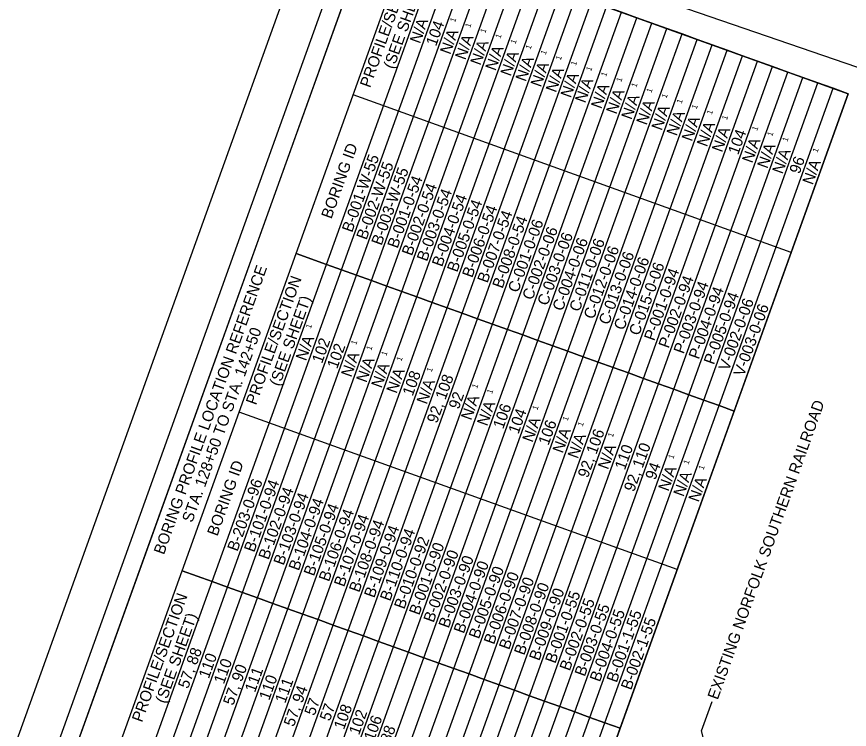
# Model space of a CAD drawing. Extents: x 2191181 to 2192791, y 663049 to 665043.
# Drawn here: x 2191514 to 2192032, y 664377 to 664821 of the extents above; entities that cross this region are included whole.
import ezdxf

# ---------------------------------------------------------------- set-up
doc = ezdxf.new("R2010")
doc.units = 0
for name, color, linetype in [('GT_Project_Text', 7, 'Continuous'), ('PF_P_Text', 7, 'Continuous'), ('SH_Border', 7, 'Continuous'), ('SH_Cut_Line', 7, 'Continuous')]:
    doc.layers.add(name, color=color, linetype=linetype)

msp = doc.modelspace()

# ---------------------------------------------------------------- linework, layer by layer
at = {"layer": 'GT_Project_Text'}
for p, q in [((2191664.14, 664681.47), (2191735.19, 664879.09)), ((2192681.37, 664567.45), (2191782.41, 664876.64)), ((2191687.66, 664673.01), (2191758.71, 664870.63)), ((2191996.09, 664673.7), (2191723.19, 664771.82)), ((2191593.09, 664483.85), (2191664.14, 664681.47)), ((2191616.61, 664475.4), (2191687.66, 664673.01)), ((2191925.04, 664476.09), (2191652.14, 664574.2)), ((2191522.04, 664286.24), (2191593.09, 664483.85)), ((2191545.57, 664277.78), (2191616.61, 664475.4))]:
    msp.add_line(p, q, dxfattribs=at)
msp.add_lwpolyline([(2191522.04, 664286.24), (2191735.19, 664879.09), (2192031.61, 664772.51), (2191818.46, 664179.66)], close=True, dxfattribs=at)
for points in [[(2191687.66, 664673.01), (2191706.48, 664666.24), (2191777.53, 664863.86), (2191758.71, 664870.63)], [(2191706.48, 664666.24), (2191715.9, 664662.86), (2191786.94, 664860.48), (2191777.53, 664863.86)], [(2191715.9, 664662.86), (2191725.31, 664659.48), (2191796.36, 664857.09), (2191786.94, 664860.48)], [(2191725.31, 664659.48), (2191734.72, 664656.09), (2191805.77, 664853.71), (2191796.36, 664857.09)], [(2191734.72, 664656.09), (2191744.13, 664652.71), (2191815.18, 664850.33), (2191805.77, 664853.71)], [(2191744.13, 664652.71), (2191753.54, 664649.33), (2191824.59, 664846.94), (2191815.18, 664850.33)], [(2191753.54, 664649.33), (2191762.95, 664645.94), (2191834, 664843.56), (2191824.59, 664846.94)], [(2191762.95, 664645.94), (2191772.36, 664642.56), (2191843.41, 664840.18), (2191834, 664843.56)], [(2191772.36, 664642.56), (2191781.77, 664639.18), (2191852.82, 664836.79), (2191843.41, 664840.18)], [(2191781.77, 664639.18), (2191791.18, 664635.79), (2191862.23, 664833.41), (2191852.82, 664836.79)], [(2191791.18, 664635.79), (2191800.59, 664632.41), (2191871.64, 664830.03), (2191862.23, 664833.41)], [(2191800.59, 664632.41), (2191810, 664629.03), (2191881.05, 664826.64), (2191871.64, 664830.03)], [(2191810, 664629.03), (2191819.41, 664625.64), (2191890.46, 664823.26), (2191881.05, 664826.64)], [(2191819.41, 664625.64), (2191828.82, 664622.26), (2191899.87, 664819.88), (2191890.46, 664823.26)], [(2191828.82, 664622.26), (2191838.23, 664618.88), (2191909.28, 664816.49), (2191899.87, 664819.88)], [(2191838.23, 664618.88), (2191847.64, 664615.49), (2191918.69, 664813.11), (2191909.28, 664816.49)], [(2191847.64, 664615.49), (2191857.05, 664612.11), (2191928.1, 664809.73), (2191918.69, 664813.11)], [(2191857.05, 664612.11), (2191866.46, 664608.73), (2191937.51, 664806.34), (2191928.1, 664809.73)], [(2191866.46, 664608.73), (2191875.87, 664605.34), (2191946.92, 664802.96), (2191937.51, 664806.34)], [(2191875.87, 664605.34), (2191885.28, 664601.96), (2191956.33, 664799.58), (2191946.92, 664802.96)], [(2191885.28, 664601.96), (2191894.69, 664598.58), (2191965.74, 664796.19), (2191956.33, 664799.58)], [(2191894.69, 664598.58), (2191904.1, 664595.19), (2191975.15, 664792.81), (2191965.74, 664796.19)], [(2191904.1, 664595.19), (2191913.51, 664591.81), (2191984.56, 664789.43), (2191975.15, 664792.81)], [(2191913.51, 664591.81), (2191922.92, 664588.43), (2191993.97, 664786.04), (2191984.56, 664789.43)], [(2191922.92, 664588.43), (2191932.33, 664585.04), (2192003.38, 664782.66), (2191993.97, 664786.04)], [(2191932.33, 664585.04), (2191941.74, 664581.66), (2192012.79, 664779.28), (2192003.38, 664782.66)], [(2191941.74, 664581.66), (2191951.15, 664578.28), (2192022.2, 664775.89), (2192012.79, 664779.28)], [(2191951.15, 664578.28), (2191960.56, 664574.9), (2192031.61, 664772.51), (2192022.2, 664775.89)], [(2191616.61, 664475.4), (2191635.44, 664468.63), (2191706.48, 664666.24), (2191687.66, 664673.01)], [(2191635.44, 664468.63), (2191644.85, 664465.25), (2191715.9, 664662.86), (2191706.48, 664666.24)], [(2191644.85, 664465.25), (2191654.26, 664461.86), (2191725.31, 664659.48), (2191715.9, 664662.86)], [(2191654.26, 664461.86), (2191663.67, 664458.48), (2191734.72, 664656.09), (2191725.31, 664659.48)], [(2191663.67, 664458.48), (2191673.08, 664455.1), (2191744.13, 664652.71), (2191734.72, 664656.09)], [(2191673.08, 664455.1), (2191682.49, 664451.71), (2191753.54, 664649.33), (2191744.13, 664652.71)], [(2191682.49, 664451.71), (2191691.9, 664448.33), (2191762.95, 664645.94), (2191753.54, 664649.33)], [(2191691.9, 664448.33), (2191701.31, 664444.95), (2191772.36, 664642.56), (2191762.95, 664645.94)], [(2191701.31, 664444.95), (2191710.72, 664441.56), (2191781.77, 664639.18), (2191772.36, 664642.56)], [(2191710.72, 664441.56), (2191720.13, 664438.18), (2191791.18, 664635.79), (2191781.77, 664639.18)], [(2191720.13, 664438.18), (2191729.54, 664434.8), (2191800.59, 664632.41), (2191791.18, 664635.79)], [(2191729.54, 664434.8), (2191738.95, 664431.41), (2191810, 664629.03), (2191800.59, 664632.41)], [(2191738.95, 664431.41), (2191748.36, 664428.03), (2191819.41, 664625.64), (2191810, 664629.03)], [(2191748.36, 664428.03), (2191757.77, 664424.65), (2191828.82, 664622.26), (2191819.41, 664625.64)], [(2191757.77, 664424.65), (2191767.18, 664421.26), (2191838.23, 664618.88), (2191828.82, 664622.26)], [(2191767.18, 664421.26), (2191776.59, 664417.88), (2191847.64, 664615.49), (2191838.23, 664618.88)], [(2191776.59, 664417.88), (2191786, 664414.5), (2191857.05, 664612.11), (2191847.64, 664615.49)], [(2191786, 664414.5), (2191795.41, 664411.11), (2191866.46, 664608.73), (2191857.05, 664612.11)], [(2191795.41, 664411.11), (2191804.82, 664407.73), (2191875.87, 664605.34), (2191866.46, 664608.73)], [(2191804.82, 664407.73), (2191814.23, 664404.35), (2191885.28, 664601.96), (2191875.87, 664605.34)], [(2191814.23, 664404.35), (2191823.64, 664400.96), (2191894.69, 664598.58), (2191885.28, 664601.96)], [(2191823.64, 664400.96), (2191833.05, 664397.58), (2191904.1, 664595.19), (2191894.69, 664598.58)], [(2191833.05, 664397.58), (2191842.46, 664394.2), (2191913.51, 664591.81), (2191904.1, 664595.19)], [(2191842.46, 664394.2), (2191851.87, 664390.81), (2191922.92, 664588.43), (2191913.51, 664591.81)], [(2191851.87, 664390.81), (2191861.28, 664387.43), (2191932.33, 664585.04), (2191922.92, 664588.43)], [(2191861.28, 664387.43), (2191870.69, 664384.05), (2191941.74, 664581.66), (2191932.33, 664585.04)], [(2191870.69, 664384.05), (2191880.1, 664380.66), (2191951.15, 664578.28), (2191941.74, 664581.66)], [(2191880.1, 664380.66), (2191889.51, 664377.28), (2191960.56, 664574.9), (2191951.15, 664578.28)], [(2191545.57, 664277.78), (2191564.39, 664271.01), (2191635.44, 664468.63), (2191616.61, 664475.4)], [(2191564.39, 664271.01), (2191573.8, 664267.63), (2191644.85, 664465.25), (2191635.44, 664468.63)], [(2191573.8, 664267.63), (2191583.21, 664264.25), (2191654.26, 664461.86), (2191644.85, 664465.25)], [(2191583.21, 664264.25), (2191592.62, 664260.86), (2191663.67, 664458.48), (2191654.26, 664461.86)], [(2191592.62, 664260.86), (2191602.03, 664257.48), (2191673.08, 664455.1), (2191663.67, 664458.48)], [(2191602.03, 664257.48), (2191611.44, 664254.1), (2191682.49, 664451.71), (2191673.08, 664455.1)], [(2191611.44, 664254.1), (2191620.85, 664250.71), (2191691.9, 664448.33), (2191682.49, 664451.71)], [(2191620.85, 664250.71), (2191630.26, 664247.33), (2191701.31, 664444.95), (2191691.9, 664448.33)], [(2191630.26, 664247.33), (2191639.67, 664243.95), (2191710.72, 664441.56), (2191701.31, 664444.95)], [(2191639.67, 664243.95), (2191649.08, 664240.56), (2191720.13, 664438.18), (2191710.72, 664441.56)], [(2191649.08, 664240.56), (2191658.49, 664237.18), (2191729.54, 664434.8), (2191720.13, 664438.18)], [(2191658.49, 664237.18), (2191667.9, 664233.8), (2191738.95, 664431.41), (2191729.54, 664434.8)], [(2191667.9, 664233.8), (2191677.31, 664230.41), (2191748.36, 664428.03), (2191738.95, 664431.41)], [(2191677.31, 664230.41), (2191686.72, 664227.03), (2191757.77, 664424.65), (2191748.36, 664428.03)], [(2191686.72, 664227.03), (2191696.13, 664223.65), (2191767.18, 664421.26), (2191757.77, 664424.65)], [(2191696.13, 664223.65), (2191705.54, 664220.26), (2191776.59, 664417.88), (2191767.18, 664421.26)], [(2191705.54, 664220.26), (2191714.95, 664216.88), (2191786, 664414.5), (2191776.59, 664417.88)], [(2191714.95, 664216.88), (2191724.36, 664213.5), (2191795.41, 664411.11), (2191786, 664414.5)], [(2191724.36, 664213.5), (2191733.77, 664210.11), (2191804.82, 664407.73), (2191795.41, 664411.11)], [(2191733.77, 664210.11), (2191743.18, 664206.73), (2191814.23, 664404.35), (2191804.82, 664407.73)], [(2191743.18, 664206.73), (2191752.59, 664203.35), (2191823.64, 664400.96), (2191814.23, 664404.35)], [(2191752.59, 664203.35), (2191762, 664199.96), (2191833.05, 664397.58), (2191823.64, 664400.96)], [(2191762, 664199.96), (2191771.41, 664196.58), (2191842.46, 664394.2), (2191833.05, 664397.58)], [(2191771.41, 664196.58), (2191780.82, 664193.2), (2191851.87, 664390.81), (2191842.46, 664394.2)], [(2191957.31, 664308.27), (2191940.24, 664375.65), (2191946.8, 664393.91)], [(2191780.82, 664193.2), (2191790.23, 664189.81), (2191861.28, 664387.43), (2191851.87, 664390.81)], [(2191790.23, 664189.81), (2191799.64, 664186.43), (2191870.69, 664384.05), (2191861.28, 664387.43)], [(2191799.64, 664186.43), (2191809.05, 664183.05), (2191880.1, 664380.66), (2191870.69, 664384.05)], [(2191809.05, 664183.05), (2191818.46, 664179.66), (2191889.51, 664377.28), (2191880.1, 664380.66)]]:
    msp.add_lwpolyline(points, dxfattribs=at)
at = {"layer": 'SH_Border'}
msp.add_line((2191237.92, 663529.34), (2191770.79, 665011.46), dxfattribs=at)
at = {"layer": 'SH_Cut_Line'}
msp.add_lwpolyline([(2192215.69, 663071.53), (2191180.56, 663443.7), (2191755.73, 665043.44), (2192790.86, 664671.28), (2192215.69, 663071.53)], dxfattribs=at)

# ---------------------------------------------------------------- texts
at = {"layer": 'GT_Project_Text'}
msp.add_text('EXISTING NORFOLK SOUTHERN RAILROAD', height=7, rotation=70.2247, dxfattribs=at).set_placement((2191950.32, 664394.64))
at = {"layer": 'PF_P_Text'}
for s, height, p in [('PROFILE/SECTION', 7, (2191733.74, 664775.82)), ('(SEE SHEET)', 7, (2191748.39, 664787.48)), ('1', 3.5, (2191786.64, 664816.78)), ('N/A', 7, (2191764.8, 664803.31)), ('104', 7, (2191774.85, 664801.72)), ('1', 3.5, (2191796.05, 664813.39)), ('N/A', 7, (2191783.62, 664796.54)), ('1', 3.5, (2191805.46, 664810.01)), ('1', 3.5, (2191814.87, 664806.63)), ('N/A', 7, (2191793.03, 664793.16)), ('N/A', 7, (2191802.44, 664789.78)), ('1', 3.5, (2191824.28, 664803.24)), ('N/A', 7, (2191811.85, 664786.39)), ('1', 3.5, (2191833.69, 664799.86)), ('1', 3.5, (2191843.1, 664796.48)), ('N/A', 7, (2191821.26, 664783.01)), ('N/A', 7, (2191830.67, 664779.63)), ('1', 3.5, (2191852.51, 664793.09)), ('N/A', 7, (2191840.08, 664776.24)), ('1', 3.5, (2191861.92, 664789.71)), ('1', 3.5, (2191871.41, 664786.3)), ('N/A', 7, (2191849.49, 664772.86)), ('N/A', 7, (2191858.74, 664769.53)), ('1', 3.5, (2191880.74, 664782.94)), ('N/A', 7, (2191867.74, 664766.3)), ('1', 3.5, (2191890.15, 664779.56)), ('1', 3.5, (2191899.56, 664776.18)), ('N/A', 7, (2191877.72, 664762.71)), ('N/A', 7, (2191887.13, 664759.33)), ('1', 3.5, (2191908.97, 664772.79)), ('N/A', 7, (2191896.54, 664755.94)), ('N/A', 7, (2191905.95, 664752.56)), ('1', 3.5, (2191918.38, 664769.41)), ('1', 3.5, (2191927.79, 664766.03)), ('N/A', 7, (2191915.36, 664749.18)), ('1', 3.5, (2191937.2, 664762.64)), ('N/A', 7, (2191924.77, 664745.79)), ('N/A', 7, (2191934.18, 664742.41)), ('1', 3.5, (2191946.61, 664759.26)), ('1', 3.5, (2191956.02, 664755.88)), ('N/A', 7, (2191943.59, 664739.03)), ('1', 3.5, (2191974.84, 664749.11)), ('N/A', 7, (2191953, 664735.64)), ('104', 7, (2191963.06, 664734.05)), ('1', 3.5, (2191984.25, 664745.73)), ('BORING ID', 7, (2191709.61, 664694.15)), ('N/A', 7, (2191971.82, 664728.88)), ('1', 3.5, (2191993.67, 664742.35)), ('N/A', 7, (2191981.23, 664725.49)), ('N/A', 7, (2191990.64, 664722.11)), ('1', 3.5, (2192012.49, 664735.58)), ('B-001-W-55', 7, (2191722.51, 664685.7)), ('96', 7, (2192001.27, 664722.1)), ('B-002-W-55', 7, (2191731.48, 664681.07)), ('B-003-W-55', 7, (2191740.85, 664677.59)), ('N/A', 7, (2192009.46, 664715.34)), ('B-001-0-54', 7, (2191750.82, 664675.76)), ('B-002-0-54', 7, (2191759.78, 664671.13)), ('B-003-0-54', 7, (2191769.15, 664667.64)), ('B-004-0-54', 7, (2191778.57, 664664.29)), ('B-005-0-54', 7, (2191787.99, 664660.93)), ('B-006-0-54', 7, (2191797.38, 664657.49)), ('B-007-0-54', 7, (2191806.83, 664654.21)), ('B-008-0-54', 7, (2191816.22, 664650.78)), ('C-001-0-06', 7, (2191825.91, 664648.17)), ('C-002-0-06', 7, (2191834.88, 664643.54)), ('C-003-0-06', 7, (2191844.25, 664640.06)), ('C-004-0-06', 7, (2191853.67, 664636.7)), ('C-011-0-06', 7, (2191864.13, 664636.25)), ('C-012-0-06', 7, (2191873.1, 664631.62)), ('C-013-0-06', 7, (2191882.47, 664628.13)), ('C-014-0-06', 7, (2191891.89, 664624.78)), ('BORING PROFILE LOCATION REFERENCE', 7, (2191605.27, 664484.99)), ('C-015-0-06', 7, (2191901.31, 664621.42)), ('P-001-0-94', 7, (2191910.77, 664618.16)), ('PROFILE/SECTION', 7, (2191662.69, 664578.2)), ('P-002-0-94', 7, (2191919.73, 664613.54)), ('P-003-0-94', 7, (2191929.1, 664610.05)), ('P-004-0-94', 7, (2191938.52, 664606.69)), ('P-005-0-94', 7, (2191947.94, 664603.33)), ('(SEE SHEET)', 7, (2191677.34, 664589.86)), ('V-002-0-06', 7, (2191957.18, 664599.48)), ('V-003-0-06', 7, (2191966.56, 664596)), ('1', 3.5, (2191696.77, 664625.93)), ('STA. 128+50 TO STA. 142+50', 7, (2191622.9, 664504.92)), ('N/A', 7, (2191693.75, 664605.69)), ('102', 7, (2191703.8, 664604.1)), ('102', 7, (2191713.21, 664600.72)), ('1', 3.5, (2191725, 664615.78)), ('1', 3.5, (2191734.41, 664612.4)), ('1', 3.5, (2191743.82, 664609.01)), ('N/A', 7, (2191721.98, 664595.54)), ('N/A', 7, (2191731.39, 664592.16)), ('1', 3.5, (2191753.23, 664605.63)), ('N/A', 7, (2191740.8, 664588.78)), ('1', 3.5, (2191772.05, 664598.86)), ('N/A', 7, (2191750.21, 664585.39)), ('108', 7, (2191760.24, 664583.75)), ('92, 108', 7, (2191775.39, 664566.76)), ('N/A', 7, (2191769.03, 664578.63)), ('1', 3.5, (2191800.36, 664588.68)), ('92', 7, (2191788.98, 664575.52)), ('1', 3.5, (2191809.69, 664585.33)), ('N/A', 7, (2191796.69, 664568.68)), ('N/A', 7, (2191806.67, 664565.09)), ('106', 7, (2191816.64, 664563.27)), ('104', 7, (2191826.13, 664560.12)), ('1', 3.5, (2191837.92, 664575.18)), ('1', 3.5, (2191856.74, 664568.41)), ('N/A', 7, (2191834.9, 664554.94)), ('106', 7, (2191844.87, 664553.12)), ('1', 3.5, (2191866.15, 664565.03)), ('N/A', 7, (2191853.72, 664548.18)), ('92, 106', 7, (2191869.43, 664532.75)), ('1', 3.5, (2191884.97, 664558.26)), ('N/A', 7, (2191863.13, 664544.79)), ('92, 110', 7, (2191898.21, 664524.13)), ('N/A', 7, (2191881.95, 664538.03)), ('110', 7, (2191892.47, 664537.73)), ('1', 3.5, (2191922.62, 664544.73)), ('BORING ID', 7, (2191638.56, 664496.53)), ('94', 7, (2191911.48, 664531.48)), ('N/A', 7, (2191919.59, 664524.49)), ('1', 3.5, (2191932.03, 664541.35)), ('1', 3.5, (2191941.44, 664537.96)), ('N/A', 7, (2191929, 664521.11)), ('B-203-0-96', 7, (2191651.08, 664487.02)), ('B-101-0-94', 7, (2191661.51, 664486.47)), ('N/A', 7, (2191938.41, 664517.73)), ('B-102-0-94', 7, (2191670.47, 664481.84)), ('B-103-0-94', 7, (2191679.84, 664478.35)), ('B-104-0-94', 7, (2191689.26, 664474.99)), ('B-105-0-94', 7, (2191698.68, 664471.64)), ('B-106-0-94', 7, (2191708.07, 664468.2)), ('B-107-0-94', 7, (2191717.52, 664464.92)), ('B-108-0-94', 7, (2191726.91, 664461.49)), ('B-109-0-94', 7, (2191736.31, 664458.05)), ('B-110-0-94', 7, (2191746.2, 664456.02)), ('B-010-0-92', 7, (2191755.03, 664451.03)), ('B-001-0-90', 7, (2191764.33, 664447.33)), ('B-002-0-90', 7, (2191773.29, 664442.7)), ('B-003-0-90', 7, (2191782.67, 664439.21)), ('B-004-0-90', 7, (2191792.09, 664435.86)), ('B-005-0-90', 7, (2191801.51, 664432.5)), ('B-006-0-90', 7, (2191810.9, 664429.06)), ('B-007-0-90', 7, (2191820.34, 664425.78)), ('B-008-0-90', 7, (2191829.74, 664422.35)), ('PROFILE/SECTION', 7, (2191591.65, 664380.59)), ('B-009-0-90', 7, (2191839.13, 664418.91)), ('B-001-0-55', 7, (2191849.14, 664417.22)), ('B-002-0-55', 7, (2191858.11, 664412.59)), ('B-003-0-55', 7, (2191867.48, 664409.1)), ('B-004-0-55', 7, (2191876.9, 664405.74)), ('B-001-1-55', 7, (2191887.36, 664405.29)), ('(SEE SHEET)', 7, (2191606.29, 664392.25)), ('B-002-1-55', 7, (2191896.33, 664400.66)), ('57, 88', 7, (2191620.34, 664401.52)), ('110', 7, (2191633.22, 664407.78)), ('110', 7, (2191642.63, 664404.4)), ('57, 90', 7, (2191648.46, 664391.06)), ('111', 7, (2191662, 664399.16)), ('110', 7, (2191670.86, 664394.25)), ('111', 7, (2191680.82, 664392.39)), ('57, 94', 7, (2191686.21, 664377.83)), ('57', 7, (2191699.12, 664384.7)), ('57', 7, (2191708.61, 664381.29)), ('108', 7, (2191717.43, 664375.98)), ('102', 7, (2191726.85, 664372.65)), ('106', 7, (2191736.18, 664369.03)), ('88', 7, (2191746.33, 664367.7))]:
    msp.add_text(s, height=height, rotation=70.2247, dxfattribs=at).set_placement(p)

doc.saveas('drawing.dxf')
